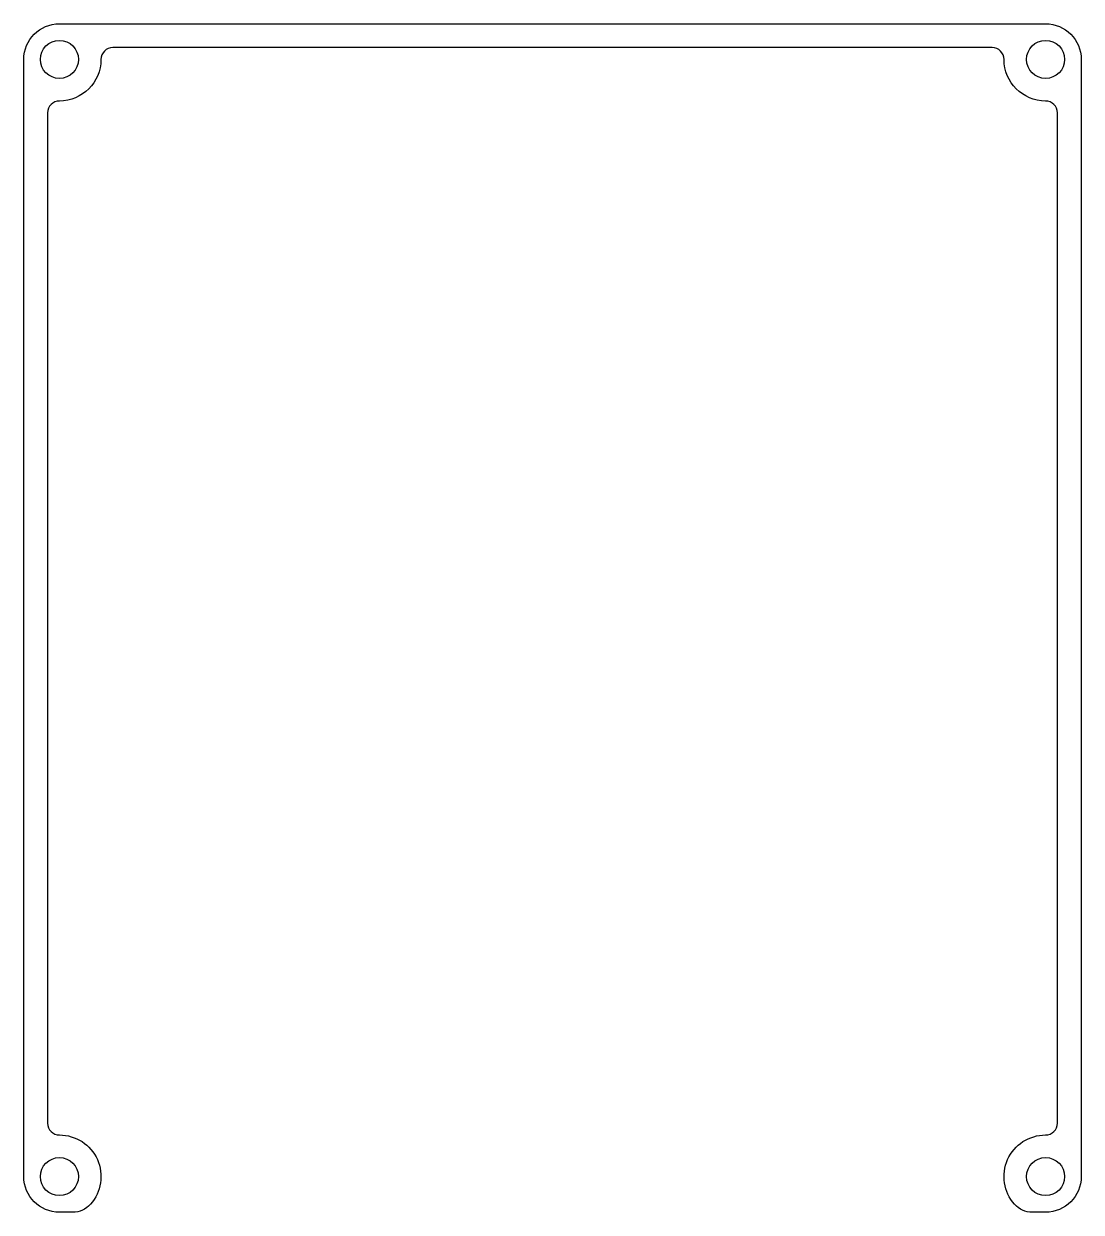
# Model space of a CAD drawing. Header units: millimetres. Extents: x -187.5 to -98.5, y 46 to 146.
import ezdxf

# ---------------------------------------------------------------- set-up
doc = ezdxf.new("R2010")
doc.units = ezdxf.units.MM
doc.layers.get('0').update_dxf_attribs({"linetype": 'CONTINUOUS'})

msp = doc.modelspace()

# ---------------------------------------------------------------- linework, layer by layer
msp.add_lwpolyline([(-102.62, 46, -0.21342), (-104.11, 46.67, -0.64823), (-101.5, 52.5, 0.41421), (-100.5, 53.5), (-100.5, 138.5, 0.41421), (-101.5, 139.5, -0.41421), (-105, 143, 0.41421), (-106, 144), (-180, 144, 0.41421), (-181, 143, -0.41421), (-184.5, 139.5, 0.41421), (-185.5, 138.5), (-185.5, 53.5, 0.41421), (-184.5, 52.5, -0.64823), (-181.89, 46.67, -0.21342), (-183.38, 46), (-184.5, 46, -0.41421), (-187.5, 49), (-187.5, 143, -0.41421), (-184.5, 146), (-101.5, 146, -0.41421), (-98.5, 143), (-98.5, 49, -0.41421), (-101.5, 46)], format="xyb", close=True)
for centre in [(-184.5, 143), (-101.5, 143), (-184.5, 49), (-101.5, 49)]:
    msp.add_circle(centre, 1.6)

doc.saveas('drawing.dxf')
